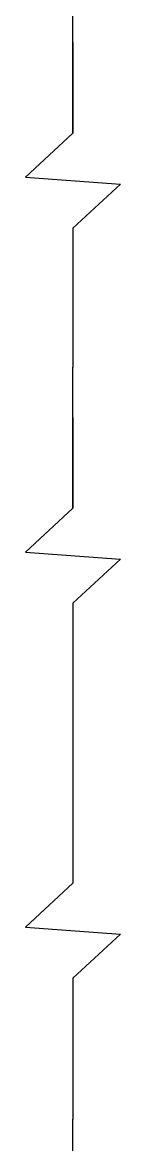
# Model space of a CAD drawing. Header units: millimetres. Extents: x 7589 to 12925, y 625 to 5429.
# Drawn here: x 9983 to 10030, y 4434 to 4990 of the extents above; entities that cross this region are included whole.
import ezdxf

# ---------------------------------------------------------------- set-up
doc = ezdxf.new("R2010")
doc.units = ezdxf.units.MM
doc.header["$LTSCALE"] = 307.34
doc.layers.get('0').update_dxf_attribs({"linetype": 'CONTINUOUS'})

msp = doc.modelspace()

# ---------------------------------------------------------------- linework, layer by layer
at = {"color": 0}
for p, q in [((10006.27898, 4935.43367), (10006.27898, 5005.43367)), ((10006.27898, 4935.43367), (10006.27898, 5005.43367)), ((10006.27898, 4749.61161), (10006.27898, 4819.61161)), ((10006.27898, 4749.61161), (10006.27898, 4819.61161)), ((10006.27898, 4516.78955), (10006.27898, 4446.78955)), ((10006.27898, 4516.78955), (10006.27898, 4446.78955)), ((10006.27898, 4376.78955), (10006.27898, 4446.78955)), ((10006.27898, 4376.78955), (10006.27898, 4446.78955))]:
    msp.add_line(p, q, dxfattribs=at)
for points in [[(10006.27898, 4980.42635), (10006.27898, 4935.43367), (9982.79238, 4913.65716), (10029.76558, 4910.21018), (10006.27898, 4888.43367), (10006.27898, 4819.61161)], [(10006.27898, 4980.42635), (10006.27898, 4935.43367), (9982.79238, 4913.65716), (10029.76558, 4910.21018), (10006.27898, 4888.43367), (10006.27898, 4819.61161)], [(10006.27898, 4794.6043), (10006.27898, 4749.61161), (9982.79238, 4727.8351), (10029.76558, 4724.38812), (10006.27898, 4702.61161), (10006.27898, 4633.78955)], [(10006.27898, 4794.6043), (10006.27898, 4749.61161), (9982.79238, 4727.8351), (10029.76558, 4724.38812), (10006.27898, 4702.61161), (10006.27898, 4633.78955)], [(10006.27898, 4702.61161), (10006.27898, 4563.78955), (9982.79238, 4542.01304), (10029.76558, 4538.56606), (10006.27898, 4516.78955), (10006.27898, 4447.9675)], [(10006.27898, 4608.78224), (10006.27898, 4563.78955), (9982.79238, 4542.01304), (10029.76558, 4538.56606), (10006.27898, 4516.78955), (10006.27898, 4447.9675)]]:
    msp.add_lwpolyline(points, dxfattribs=at)

doc.saveas('drawing.dxf')
